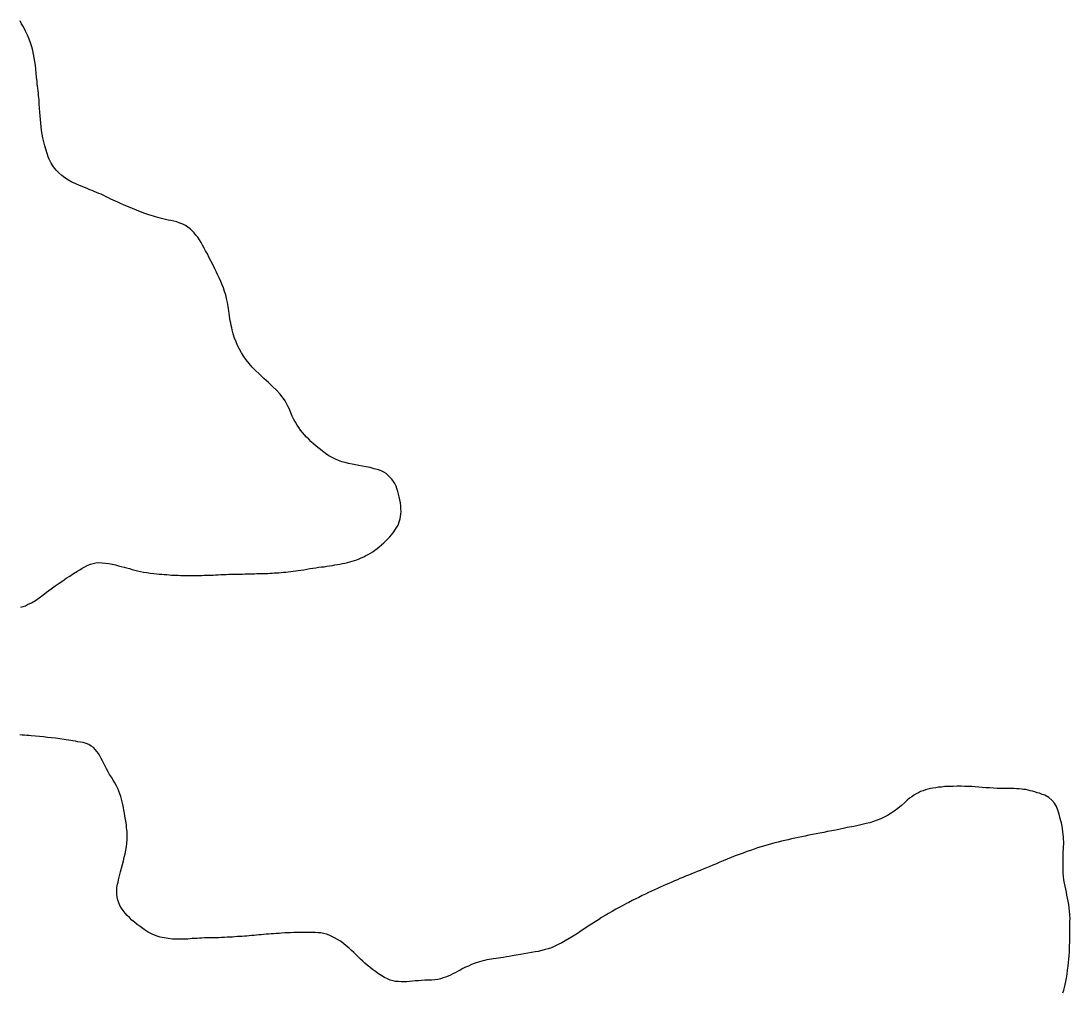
# Model space of a CAD drawing. Header units: inches. Extents: x 401374 to 405300, y 6332180 to 6336621.
# Drawn here: x 402960.2 to 403446.2, y 6335839.3 to 6336288.7 of the extents above; entities that cross this region are included whole.
import ezdxf

# ---------------------------------------------------------------- set-up
doc = ezdxf.new("R2010")
doc.units = ezdxf.units.IN
doc.header["$MEASUREMENT"] = 0

msp = doc.modelspace()

# ---------------------------------------------------------------- linework, layer by layer
for points in [[(402960.2, 6336017.1), (402961.3, 6336017.4), (402962.3, 6336017.8), (402963.3, 6336018.3), (402965.2, 6336019.2), (402966.9, 6336020.3), (402968.6, 6336021.4), (402970.3, 6336022.7), (402972.1, 6336024.1), (402973.1, 6336024.8), (402974.2, 6336025.6), (402976.1, 6336027), (402977.9, 6336028.2), (402979.6, 6336029.4), (402981.2, 6336030.5), (402982.9, 6336031.5), (402984.6, 6336032.7), (402986.5, 6336033.8), (402987.5, 6336034.5), (402988.6, 6336035.2), (402989.9, 6336035.9), (402991.2, 6336036.6), (402992.4, 6336037.1), (402993.7, 6336037.4), (402995, 6336037.7), (402996.3, 6336037.8), (402997.8, 6336037.7), (402999.4, 6336037.6), (403001, 6336037.3), (403002.5, 6336037), (403004, 6336036.7), (403005.4, 6336036.3), (403006.7, 6336036), (403008, 6336035.7), (403009.2, 6336035.3), (403010.5, 6336035), (403011.7, 6336034.6), (403013, 6336034.3), (403014.3, 6336034), (403015.6, 6336033.7), (403017, 6336033.4), (403018.5, 6336033.2), (403020.1, 6336032.9), (403021.8, 6336032.8), (403023, 6336032.6), (403024.3, 6336032.5), (403025.5, 6336032.4), (403026.6, 6336032.3), (403027.8, 6336032.2), (403028.9, 6336032.1), (403030, 6336032), (403031, 6336032), (403032.1, 6336031.9), (403033.1, 6336031.9), (403034.1, 6336031.8), (403035.1, 6336031.8), (403037.1, 6336031.8), (403039.1, 6336031.8), (403041, 6336031.8), (403043, 6336031.8), (403044, 6336031.8), (403045.1, 6336031.9), (403046.1, 6336031.9), (403047.1, 6336031.9), (403048.2, 6336032), (403049.3, 6336032), (403050.4, 6336032.1), (403051.6, 6336032.1), (403052.8, 6336032.2), (403054, 6336032.2), (403055.3, 6336032.3), (403056.6, 6336032.4), (403057.9, 6336032.4), (403059.2, 6336032.4), (403060.4, 6336032.5), (403061.6, 6336032.5), (403062.8, 6336032.5), (403064, 6336032.6), (403065.1, 6336032.6), (403066.2, 6336032.6), (403067.3, 6336032.6), (403068.4, 6336032.6), (403069.5, 6336032.7), (403070.5, 6336032.7), (403071.5, 6336032.7), (403072.6, 6336032.8), (403073.6, 6336032.8), (403074.6, 6336032.8), (403075.6, 6336032.9), (403076.6, 6336032.9), (403077.6, 6336033), (403078.7, 6336033.1), (403079.7, 6336033.1), (403080.8, 6336033.2), (403081.8, 6336033.3), (403082.9, 6336033.4), (403084, 6336033.5), (403085.2, 6336033.7), (403086.3, 6336033.8), (403087.5, 6336034), (403088.7, 6336034.1), (403089.9, 6336034.3), (403091.2, 6336034.5), (403092.6, 6336034.8), (403094, 6336035), (403095.4, 6336035.2), (403096.8, 6336035.4), (403098.1, 6336035.6), (403099.4, 6336035.8), (403100.7, 6336035.9), (403102, 6336036.1), (403103.2, 6336036.3), (403104.5, 6336036.5), (403105.7, 6336036.7), (403106.9, 6336036.9), (403108, 6336037.1), (403109.2, 6336037.3), (403110.3, 6336037.6), (403111.5, 6336037.8), (403112.6, 6336038.1), (403113.7, 6336038.4), (403114.7, 6336038.8), (403115.8, 6336039.1), (403116.9, 6336039.6), (403117.9, 6336040), (403119, 6336040.5), (403120, 6336041), (403121.1, 6336041.6), (403122.1, 6336042.2), (403123.2, 6336042.8), (403124.2, 6336043.5), (403125.2, 6336044.3), (403126.2, 6336045.1), (403127.3, 6336046), (403128.3, 6336046.9), (403129.4, 6336048), (403131.1, 6336049.8), (403132.6, 6336051.5), (403133.8, 6336053.3), (403134.9, 6336055.2), (403135.6, 6336057.1), (403135.9, 6336058.1), (403136.1, 6336059.2), (403136.2, 6336060.3), (403136.3, 6336061.5), (403136.2, 6336062.7), (403136.2, 6336064), (403136, 6336065.4), (403135.8, 6336066.8), (403135.5, 6336068.2), (403135.2, 6336069.5), (403134.8, 6336070.8), (403134.4, 6336072.1), (403134, 6336073.2), (403133.4, 6336074.4), (403132.8, 6336075.4), (403132.1, 6336076.4), (403130.4, 6336078.2), (403129.4, 6336079), (403128.3, 6336079.7), (403127.1, 6336080.3), (403125.8, 6336080.8), (403123.8, 6336081.3), (403122, 6336081.8), (403120.2, 6336082.2), (403118.5, 6336082.5), (403116.8, 6336082.8), (403115.2, 6336083.1), (403113.6, 6336083.4), (403112, 6336083.7), (403110.5, 6336084.1), (403108.9, 6336084.5), (403107.4, 6336085.1), (403105.9, 6336085.7), (403104.4, 6336086.4), (403102.9, 6336087.3), (403101.3, 6336088.3), (403099.8, 6336089.6), (403098.4, 6336090.7), (403097, 6336091.8), (403095.8, 6336092.8), (403094.6, 6336093.8), (403093.6, 6336094.9), (403092.5, 6336095.9), (403091.6, 6336097), (403090.7, 6336098), (403089.8, 6336099.1), (403089, 6336100.3), (403088.2, 6336101.5), (403087.4, 6336102.8), (403086.7, 6336104.1), (403085.9, 6336105.6), (403085.2, 6336107.1), (403084.6, 6336108.8), (403083.9, 6336110.2), (403083.3, 6336111.5), (403082.6, 6336112.7), (403081.8, 6336113.8), (403081.1, 6336114.8), (403080.3, 6336115.8), (403078.6, 6336117.7), (403076.8, 6336119.4), (403074.9, 6336121.2), (403073.9, 6336122.1), (403072.8, 6336123), (403071.7, 6336124.1), (403070.6, 6336125.2), (403068.9, 6336126.8), (403067.3, 6336128.4), (403065.9, 6336130), (403064.6, 6336131.7), (403063.5, 6336133.3), (403062.4, 6336134.9), (403061.5, 6336136.6), (403060.6, 6336138.3), (403059.9, 6336140), (403059.2, 6336141.8), (403058.6, 6336143.7), (403058.1, 6336145.6), (403057.9, 6336146.6), (403057.6, 6336147.6), (403057.4, 6336148.7), (403057.2, 6336149.8), (403057, 6336150.9), (403056.9, 6336152), (403056.7, 6336153.2), (403056.6, 6336154.4), (403056.4, 6336155.4), (403056.2, 6336156.4), (403055.9, 6336158.3), (403055.5, 6336160.1), (403055.1, 6336161.8), (403054.6, 6336163.4), (403054, 6336165), (403053.5, 6336166.5), (403052.9, 6336168), (403052.2, 6336169.4), (403051.5, 6336170.9), (403050.8, 6336172.4), (403050, 6336173.9), (403049.2, 6336175.5), (403048.4, 6336177.2), (403047.5, 6336178.9), (403046.6, 6336180.8), (403045.8, 6336182.2), (403045.1, 6336183.5), (403044.4, 6336184.9), (403043.7, 6336186.1), (403042.9, 6336187.3), (403042.1, 6336188.5), (403041.3, 6336189.5), (403040.5, 6336190.6), (403038.6, 6336192.4), (403037.5, 6336193.2), (403036.4, 6336193.9), (403035.2, 6336194.5), (403033.9, 6336195.1), (403032.5, 6336195.6), (403031, 6336196), (403029.6, 6336196.2), (403028.4, 6336196.5), (403027.2, 6336196.8), (403026, 6336197), (403024.8, 6336197.3), (403023.7, 6336197.6), (403022.6, 6336197.9), (403021.6, 6336198.2), (403020.5, 6336198.6), (403019.5, 6336198.9), (403017.6, 6336199.5), (403015.6, 6336200.3), (403013.7, 6336201), (403011.9, 6336201.8), (403010, 6336202.6), (403008.1, 6336203.4), (403006.1, 6336204.3), (403005.1, 6336204.8), (403004.1, 6336205.3), (403003, 6336205.7), (403001.9, 6336206.2), (403000.8, 6336206.7), (402999.7, 6336207.3), (402998.6, 6336207.8), (402997.4, 6336208.4), (402996.3, 6336208.8), (402995.3, 6336209.3), (402994.2, 6336209.7), (402993.2, 6336210.1), (402992.2, 6336210.5), (402991.2, 6336210.9), (402989.3, 6336211.7), (402987.4, 6336212.5), (402985.6, 6336213.3), (402983.8, 6336214.1), (402982.2, 6336215), (402980.6, 6336216), (402979.1, 6336217.1), (402977.8, 6336218.3), (402976.5, 6336219.6), (402975.3, 6336221.1), (402974.3, 6336222.8), (402973.3, 6336224.7), (402972.9, 6336225.7), (402972.6, 6336226.8), (402972.2, 6336227.8), (402971.9, 6336228.8), (402971.3, 6336230.8), (402970.8, 6336232.7), (402970.4, 6336234.5), (402970.1, 6336236.2), (402969.8, 6336237.9), (402969.6, 6336239.6), (402969.4, 6336241.3), (402969.3, 6336243), (402969.1, 6336244.7), (402969, 6336246.5), (402968.9, 6336248.3), (402968.7, 6336250.2), (402968.6, 6336252.1), (402968.5, 6336253.1), (402968.4, 6336254.2), (402968.3, 6336255.2), (402968.2, 6336256.4), (402968, 6336257.5), (402967.9, 6336258.5), (402967.8, 6336259.6), (402967.7, 6336260.6), (402967.5, 6336262.6), (402967.3, 6336264.5), (402967.1, 6336266.4), (402966.9, 6336268.2), (402966.7, 6336269.9), (402966.4, 6336271.7), (402966.1, 6336273.4), (402965.7, 6336275.1), (402965.3, 6336276.8), (402964.7, 6336278.5), (402964.1, 6336280.3), (402963.3, 6336282.1), (402962.4, 6336284), (402961.4, 6336286), (402960.5, 6336287.4), (402959.8, 6336288.7)], [(403442.9, 6335838.5), (403443.3, 6335839.7), (403443.6, 6335841), (403444, 6335842.3), (403444.3, 6335843.7), (403444.6, 6335845.2), (403444.9, 6335847.1), (403445.1, 6335849), (403445.4, 6335850.8), (403445.5, 6335852.5), (403445.7, 6335854.1), (403445.8, 6335855.7), (403445.9, 6335857.3), (403446, 6335858.8), (403446, 6335860.4), (403446.1, 6335862), (403446.1, 6335863.6), (403446.1, 6335865.3), (403446.1, 6335867), (403446.1, 6335868.8), (403446.1, 6335870.7), (403446.1, 6335871.7), (403446.2, 6335872.8), (403446.1, 6335874.6), (403446, 6335876.3), (403445.8, 6335877.9), (403445.6, 6335879.4), (403445.4, 6335880.9), (403445.1, 6335882.3), (403444.8, 6335883.7), (403444.5, 6335885.1), (403444.2, 6335886.5), (403443.9, 6335887.9), (403443.6, 6335889.3), (403443.4, 6335890.8), (403443.2, 6335892.4), (403443.1, 6335894), (403443, 6335895.7), (403443, 6335897.6), (403443, 6335899), (403443, 6335900.3), (403443, 6335901.6), (403443.1, 6335902.8), (403443.1, 6335904), (403443.2, 6335905.1), (403443.2, 6335906.3), (403443.3, 6335907.4), (403443.3, 6335908.5), (403443.2, 6335909.6), (403443.2, 6335910.8), (403443.1, 6335911.9), (403442.9, 6335913.1), (403442.7, 6335914.4), (403442.5, 6335915.7), (403442.2, 6335917.2), (403441.9, 6335918.2), (403441.6, 6335919.2), (403441.1, 6335921.2), (403440.5, 6335923.1), (403439.9, 6335924.8), (403439, 6335926.4), (403437.8, 6335927.8), (403436.4, 6335929), (403434.6, 6335930), (403433.3, 6335930.4), (403432.1, 6335930.9), (403431, 6335931.2), (403429.9, 6335931.6), (403428.8, 6335931.9), (403427.8, 6335932.1), (403426.8, 6335932.4), (403425.7, 6335932.6), (403424.7, 6335932.7), (403423.7, 6335932.8), (403422.6, 6335933), (403421.5, 6335933), (403420.3, 6335933.1), (403419.1, 6335933.1), (403417.9, 6335933.1), (403416.6, 6335933.2), (403415.5, 6335933.2), (403414.5, 6335933.2), (403412.5, 6335933.2), (403410.7, 6335933.3), (403408.9, 6335933.4), (403407.2, 6335933.5), (403405.5, 6335933.6), (403403.9, 6335933.7), (403402.3, 6335933.9), (403400.7, 6335934), (403399.1, 6335934), (403397.4, 6335934.1), (403395.8, 6335934.2), (403394, 6335934.2), (403392.1, 6335934.1), (403390.2, 6335934.1), (403389.2, 6335934), (403388.2, 6335934), (403386.7, 6335933.8), (403385.3, 6335933.7), (403384, 6335933.5), (403382.7, 6335933.3), (403381.5, 6335933.1), (403380.4, 6335932.8), (403379.2, 6335932.5), (403378.1, 6335932.1), (403377, 6335931.7), (403376, 6335931.2), (403375, 6335930.6), (403373.9, 6335930), (403372.9, 6335929.3), (403371.9, 6335928.6), (403370.8, 6335927.7), (403369.8, 6335926.8), (403368.1, 6335925.3), (403366.5, 6335923.9), (403364.8, 6335922.7), (403363.3, 6335921.7), (403361.7, 6335920.7), (403360.1, 6335919.9), (403358.5, 6335919.1), (403356.8, 6335918.5), (403355.2, 6335917.9), (403353.5, 6335917.3), (403351.7, 6335916.9), (403349.9, 6335916.4), (403348, 6335916), (403346, 6335915.6), (403345, 6335915.4), (403343.9, 6335915.2), (403342.9, 6335915), (403341.8, 6335914.8), (403339.7, 6335914.3), (403337.7, 6335913.9), (403335.8, 6335913.6), (403333.9, 6335913.2), (403332.1, 6335912.8), (403330.3, 6335912.5), (403328.6, 6335912.1), (403326.9, 6335911.8), (403325.2, 6335911.5), (403323.5, 6335911.1), (403321.9, 6335910.8), (403320.3, 6335910.5), (403318.7, 6335910.1), (403317.2, 6335909.8), (403315.6, 6335909.4), (403314.1, 6335909.1), (403312.5, 6335908.7), (403311, 6335908.3), (403309.4, 6335907.9), (403307.9, 6335907.5), (403306.3, 6335907), (403304.7, 6335906.5), (403303.1, 6335906.1), (403301.5, 6335905.6), (403299.9, 6335905), (403298.2, 6335904.4), (403296.5, 6335903.9), (403294.8, 6335903.2), (403293, 6335902.6), (403291.1, 6335901.9), (403289.3, 6335901.1), (403287.4, 6335900.4), (403285.6, 6335899.6), (403284, 6335899), (403282.4, 6335898.3), (403280.8, 6335897.6), (403279.3, 6335897), (403277.8, 6335896.4), (403276.3, 6335895.8), (403274.9, 6335895.2), (403273.5, 6335894.7), (403272.1, 6335894.1), (403270.8, 6335893.6), (403269.5, 6335893), (403268.1, 6335892.5), (403266.8, 6335891.9), (403265.5, 6335891.4), (403264.3, 6335890.8), (403263, 6335890.3), (403261.7, 6335889.7), (403260.4, 6335889.2), (403259.1, 6335888.6), (403257.8, 6335888), (403256.4, 6335887.4), (403255.1, 6335886.8), (403253.7, 6335886.2), (403252.4, 6335885.5), (403250.9, 6335884.9), (403249.5, 6335884.2), (403248, 6335883.5), (403246.5, 6335882.7), (403245, 6335882), (403243.4, 6335881.2), (403241.8, 6335880.4), (403240.7, 6335879.8), (403239.6, 6335879.3), (403237.7, 6335878.2), (403235.8, 6335877.2), (403234.1, 6335876.2), (403232.4, 6335875.2), (403230.8, 6335874.3), (403229.2, 6335873.3), (403227.7, 6335872.3), (403226.2, 6335871.3), (403224.6, 6335870.3), (403223, 6335869.3), (403221.4, 6335868.3), (403219.8, 6335867.2), (403218, 6335866), (403216.1, 6335864.8), (403214.2, 6335863.6), (403212.4, 6335862.5), (403210.8, 6335861.6), (403209.1, 6335860.8), (403207.6, 6335860.1), (403206, 6335859.4), (403204.5, 6335858.9), (403203, 6335858.5), (403201.5, 6335858.1), (403199.9, 6335857.7), (403198.4, 6335857.4), (403196.8, 6335857.1), (403195.1, 6335856.8), (403193.4, 6335856.5), (403191.6, 6335856.2), (403189.7, 6335855.9), (403187.8, 6335855.6), (403186.4, 6335855.3), (403185.1, 6335855.1), (403183.8, 6335854.9), (403182.6, 6335854.7), (403181.5, 6335854.5), (403180.3, 6335854.4), (403179.2, 6335854.2), (403178.2, 6335854.1), (403177.1, 6335853.9), (403176, 6335853.7), (403174.9, 6335853.5), (403173.8, 6335853.2), (403172.7, 6335852.9), (403171.5, 6335852.5), (403170.2, 6335852.1), (403169, 6335851.6), (403167.5, 6335850.9), (403166.2, 6335850.3), (403164.9, 6335849.7), (403163.7, 6335849), (403162.5, 6335848.4), (403161.4, 6335847.8), (403160.3, 6335847.3), (403159.2, 6335846.7), (403158.1, 6335846.2), (403156.9, 6335845.8), (403155.8, 6335845.4), (403154.6, 6335845), (403153.3, 6335844.7), (403151.9, 6335844.5), (403150.5, 6335844.4), (403149, 6335844.4), (403147.4, 6335844.3), (403145.8, 6335844.2), (403144.4, 6335844.1), (403142.9, 6335844), (403141.6, 6335843.9), (403140.2, 6335843.7), (403138.9, 6335843.6), (403137.6, 6335843.6), (403136.4, 6335843.6), (403135.1, 6335843.7), (403133.8, 6335843.8), (403132.6, 6335844.1), (403131.3, 6335844.4), (403130, 6335844.9), (403128.7, 6335845.6), (403127.4, 6335846.4), (403125.8, 6335847.3), (403124.4, 6335848.3), (403123.1, 6335849.3), (403121.9, 6335850.3), (403120.7, 6335851.2), (403119.6, 6335852.2), (403118.6, 6335853.2), (403117.6, 6335854.1), (403116.5, 6335855.1), (403115.5, 6335856.1), (403114.4, 6335857.1), (403113.3, 6335858.1), (403112.2, 6335859.1), (403110.9, 6335860.2), (403109.6, 6335861.3), (403108.2, 6335862.4), (403106.8, 6335863.2), (403105.5, 6335864), (403104.2, 6335864.6), (403103, 6335865.2), (403101.7, 6335865.6), (403100.4, 6335865.9), (403099.2, 6335866.2), (403097.9, 6335866.3), (403096.6, 6335866.5), (403095.3, 6335866.5), (403094, 6335866.5), (403092.6, 6335866.5), (403091.2, 6335866.5), (403089.7, 6335866.4), (403088.1, 6335866.4), (403086.6, 6335866.4), (403085.1, 6335866.3), (403083.7, 6335866.2), (403082.4, 6335866.2), (403081, 6335866.1), (403079.8, 6335866), (403078.5, 6335865.9), (403077.3, 6335865.8), (403076.1, 6335865.8), (403074.9, 6335865.7), (403073.8, 6335865.6), (403072.6, 6335865.5), (403071.5, 6335865.4), (403070.4, 6335865.3), (403069.3, 6335865.2), (403068.2, 6335865.1), (403067.1, 6335865), (403066, 6335864.9), (403064.9, 6335864.8), (403063.8, 6335864.7), (403062.7, 6335864.6), (403061.6, 6335864.6), (403060.5, 6335864.5), (403059.3, 6335864.4), (403058.2, 6335864.3), (403057, 6335864.3), (403055.7, 6335864.2), (403054.5, 6335864.1), (403053.2, 6335864.1), (403051.9, 6335864), (403050.6, 6335864), (403049.2, 6335864), (403047.8, 6335864), (403046.5, 6335863.9), (403045.3, 6335863.9), (403044.1, 6335863.8), (403043, 6335863.8), (403041.9, 6335863.7), (403040.7, 6335863.6), (403039.6, 6335863.6), (403038.6, 6335863.5), (403037.5, 6335863.4), (403036.5, 6335863.4), (403035.4, 6335863.4), (403034.4, 6335863.3), (403032.4, 6335863.3), (403030.5, 6335863.4), (403028.5, 6335863.6), (403026.6, 6335863.9), (403024.8, 6335864.3), (403022.9, 6335864.9), (403021, 6335865.6), (403019.2, 6335866.6), (403017.3, 6335867.8), (403015.4, 6335869.2), (403014.1, 6335870.2), (403012.8, 6335871.2), (403011.6, 6335872.2), (403010.5, 6335873.3), (403009.5, 6335874.3), (403008.5, 6335875.4), (403007.6, 6335876.6), (403006.8, 6335877.7), (403006.1, 6335878.9), (403005.6, 6335880.1), (403005.1, 6335881.4), (403004.8, 6335882.8), (403004.6, 6335884.2), (403004.6, 6335885.6), (403004.7, 6335887.2), (403005, 6335888.8), (403005.2, 6335889.8), (403005.4, 6335890.8), (403005.9, 6335892.7), (403006.3, 6335894.6), (403006.8, 6335896.3), (403007.3, 6335898), (403007.7, 6335899.7), (403008.1, 6335901.3), (403008.5, 6335902.9), (403008.8, 6335904.5), (403009.1, 6335906.1), (403009.3, 6335907.8), (403009.4, 6335909.5), (403009.4, 6335911.3), (403009.4, 6335913.1), (403009.2, 6335915.1), (403009.1, 6335916.1), (403009, 6335917.2), (403008.7, 6335918.7), (403008.4, 6335920.3), (403008.2, 6335921.7), (403007.9, 6335923.1), (403007.7, 6335924.4), (403007.4, 6335925.7), (403007.1, 6335927), (403006.8, 6335928.2), (403006.5, 6335929.5), (403006.1, 6335930.7), (403005.6, 6335931.9), (403005.1, 6335933.1), (403004.5, 6335934.4), (403003.8, 6335935.7), (403003, 6335937), (403002.2, 6335938.4), (403001.3, 6335939.6), (403000.6, 6335940.9), (402999.9, 6335942.2), (402999.2, 6335943.5), (402998.6, 6335944.7), (402998, 6335946), (402997.4, 6335947.1), (402996.8, 6335948.3), (402996.2, 6335949.3), (402995.4, 6335950.3), (402993.8, 6335952.1), (402992.8, 6335952.8), (402991.7, 6335953.5), (402990.4, 6335954), (402989, 6335954.4), (402987.8, 6335954.6), (402986.6, 6335954.8), (402985.5, 6335955), (402984.3, 6335955.2), (402983.3, 6335955.4), (402982.2, 6335955.5), (402981.2, 6335955.7), (402980.2, 6335955.9), (402978.2, 6335956.1), (402976.3, 6335956.4), (402974.4, 6335956.6), (402972.6, 6335956.8), (402970.7, 6335957), (402968.9, 6335957.2), (402966.9, 6335957.4), (402965, 6335957.6), (402964, 6335957.7), (402962.9, 6335957.7), (402961.9, 6335957.8), (402960.8, 6335957.9), (402959.7, 6335958)]]:
    msp.add_lwpolyline(points)

doc.saveas('drawing.dxf')
